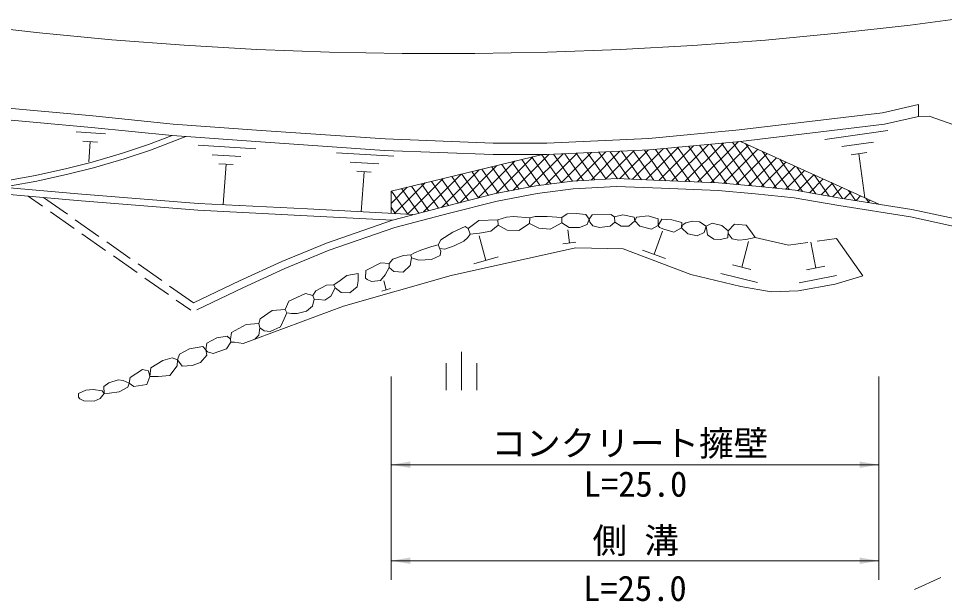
# Model space of a CAD drawing. Units: millimetres, scale not verified. Extents: x 40000 to 680000, y 20000 to 380000.
# Drawn here: x 281558 to 329740, y 230677 to 260511 of the extents above; entities that cross this region are included whole.
import ezdxf
from ezdxf.enums import TextEntityAlignment as Align

# ---------------------------------------------------------------- set-up
doc = ezdxf.new("R2010")
doc.units = ezdxf.units.MM
doc.header["$LTSCALE"] = 1000
doc.linetypes.add('CHAIN', pattern=[18.5, 12, -1.5, 3.5, -1.5])
for name, color, linetype, lineweight in [('M-BMK', 2, 'CHAIN', 13), ('M-STR-HTXT', 7, 'Continuous', 13), ('M-WORK', 1, 'Continuous', 13)]:
    doc.layers.add(name, color=color, linetype=linetype, lineweight=lineweight)
doc.styles.add('ＭＳ ゴシック', font='')
doc.styles.get('ＭＳ ゴシック').set_extended_font_data('MS Gothic')

# ---------------------------------------------------------------- blocks, each defined once
blk = doc.blocks.new('filled_arrow')
at = {"color": 0, "linetype": 'Continuous', "lineweight": -2}
blk.add_solid([(7.5, 1.25), (0, 0), (7.5, -1.25)], dxfattribs=at)

msp = doc.modelspace()

# ---------------------------------------------------------------- hatches: boundary and pattern name
at = {"layer": 'M-WORK'}
h = msp.add_hatch(dxfattribs=at)
h.set_pattern_fill('USER', color=256, style=0, pattern_type=2)
h.set_pattern_definition([(45, (302523, 251046), (-353.553, 353.553), []), (125, (302523, 251046), (-409.576, -286.788), [])])
h.paths.add_polyline_path([(300948, 251523), (308816, 253425), (309042, 253425), (314399, 253668), (319123, 254112), (326320, 250845), (324304, 251164), (321977, 251571), (319921, 251784), (317982, 251959), (315034, 252075), (312668, 252172), (310380, 252036), (308480, 251804), (306385, 251396), (303884, 250756), (302077, 250302), (300946, 250362)])

# ---------------------------------------------------------------- linework, layer by layer
at = {"layer": 'M-BMK'}
msp.add_lwpolyline([(252893, 265191), (256562, 264267), (260248, 263414), (263950, 262630), (267666, 261917), (271395, 261273), (275135, 260701), (278885, 260199), (282644, 259769), (286411, 259409), (290184, 259121), (293961, 258905), (297742, 258760), (301526, 258686), (305309, 258684), (309092, 258754), (312874, 258895), (316651, 259107), (320425, 259391), (324192, 259747), (327951, 260173), (331702, 260671), (335443, 261240), (339172, 261879)], dxfattribs=at)
at = {"layer": 'M-STR-HTXT'}
for p, q in [((300948, 241871), (300948, 231277)), ((326320, 241871), (326320, 231277)), ((300948, 237277), (326320, 237277)), ((300948, 232277), (326320, 232277))]:
    msp.add_line(p, q, dxfattribs=at)
at = {"layer": 'M-WORK'}
for p, q in [((280634, 255872), (285421, 255438)), ((326523, 255601), (328383, 256033)), ((328383, 256033), (328385, 255417)), ((285421, 255438), (289603, 255009)), ((319059, 254708), (326523, 255601)), ((326627, 255009), (328385, 255417)), ((328385, 255417), (328935, 255419)), ((328935, 255419), (351053, 247746)), ((280586, 255274), (285364, 254841)), ((289603, 255009), (294190, 254683)), ((319123, 254112), (326627, 255009)), ((284559, 254603), (286078, 254514)), ((285364, 254841), (289551, 254411)), ((288318, 253947), (289551, 254411)), ((289551, 254411), (294148, 254084)), ((294190, 254683), (300638, 254238)), ((314357, 254267), (319059, 254708)), ((323517, 254217), (326787, 254681)), ((284912, 254125), (285671, 254081)), ((285292, 254103), (285218, 253041)), ((286973, 253495), (288318, 253947)), ((288418, 253664), (290268, 254360)), ((294148, 254084), (300606, 253638)), ((300638, 254238), (306261, 254025)), ((306261, 254025), (309042, 254025)), ((309042, 254025), (314357, 254267)), ((314399, 253668), (319123, 254112)), ((319123, 254112), (326320, 250845)), ((324404, 253843), (326039, 254074)), ((285383, 253029), (286973, 253495)), ((287063, 253208), (288418, 253664)), ((290912, 253908), (293902, 253734)), ((298096, 253518), (301087, 253344)), ((300606, 253638), (306250, 253425)), ((309042, 253425), (314399, 253668)), ((324882, 253410), (325700, 253526)), ((325291, 253468), (325591, 251175)), ((284064, 252706), (285383, 253029)), ((285461, 252739), (287063, 253208)), ((291633, 253416), (293128, 253329)), ((298818, 253026), (300313, 252939)), ((300948, 251523), (308816, 253425)), ((306250, 253425), (309042, 253425)), ((282448, 252344), (284064, 252706)), ((284133, 252414), (285461, 252739)), ((291981, 252946), (292728, 252903)), ((292355, 252924), (292210, 250833)), ((299166, 252556), (299913, 252512)), ((299539, 252534), (299395, 250442)), ((281091, 252098), (282448, 252344)), ((281134, 251801), (282508, 252050)), ((282508, 252050), (284133, 252414)), ((308480, 251804), (310380, 252036)), ((310380, 252036), (312668, 252172)), ((312668, 252172), (315034, 252075)), ((315034, 252075), (317982, 251959)), ((279290, 251854), (284643, 251388)), ((300946, 250362), (300948, 251523)), ((306385, 251396), (308480, 251804)), ((308542, 251408), (310416, 251638)), ((310416, 251638), (312672, 251771)), ((312672, 251771), (315018, 251675)), ((315018, 251675), (317956, 251559)), ((317956, 251559), (319883, 251386)), ((317982, 251959), (319921, 251784)), ((319921, 251784), (321977, 251571)), ((321977, 251571), (324304, 251164)), ((279262, 251505), (284614, 251039)), ((282065, 251261), (282814, 250735)), ((282859, 251192), (284102, 250319)), ((284614, 251039), (290884, 250535)), ((284643, 251388), (290907, 250884)), ((303884, 250756), (306385, 251396)), ((306473, 251006), (308542, 251408)), ((319883, 251386), (321922, 251174)), ((321922, 251174), (324238, 250769)), ((324304, 251164), (328047, 250572)), ((290907, 250884), (296589, 250593)), ((296589, 250593), (302077, 250302)), ((301017, 250008), (303884, 250756)), ((303984, 250369), (306473, 251006)), ((324238, 250769), (327973, 250179)), ((328047, 250572), (331615, 249796)), ((283223, 250447), (284451, 249585)), ((290884, 250535), (296571, 250243)), ((296571, 250243), (301017, 250008)), ((301134, 249625), (303984, 250369)), ((306951, 250165), (306501, 250031)), ((307314, 250197), (306951, 250165)), ((308159, 250126), (307314, 250197)), ((308143, 249841), (308159, 250126)), ((308443, 250197), (308159, 250126)), ((309066, 250197), (308443, 250197)), ((309824, 250149), (309066, 250197)), ((310108, 250347), (309824, 250149)), ((309832, 249865), (309824, 250149)), ((310582, 250362), (310108, 250347)), ((311079, 250299), (310582, 250362)), ((311253, 250055), (311079, 250299)), ((311253, 250055), (311403, 250283)), ((311403, 250283), (312374, 250307)), ((312374, 250307), (312571, 250189)), ((312997, 250291), (312571, 250189)), ((312571, 250189), (312595, 249912)), ((313589, 250173), (312997, 250291)), ((313621, 249983), (313589, 250173)), ((313708, 250165), (313621, 249983)), ((314316, 250236), (313708, 250165)), ((314844, 250086), (314316, 250236)), ((314844, 249731), (314844, 250086)), ((327973, 250179), (331520, 249408)), ((284512, 250031), (285739, 249169)), ((297581, 248817), (301017, 250008)), ((297722, 248443), (301134, 249625)), ((304149, 249391), (304796, 249684)), ((304796, 249684), (304962, 249573)), ((305514, 249991), (304962, 249573)), ((306501, 250031), (305514, 249991)), ((306138, 249439), (306517, 249747)), ((306517, 249747), (306501, 250031)), ((306517, 249747), (306990, 249486)), ((307590, 249478), (308143, 249841)), ((308143, 249841), (308632, 249589)), ((308632, 249589), (309224, 249549)), ((309224, 249549), (309832, 249865)), ((309832, 249865), (310203, 249636)), ((310203, 249636), (310740, 249628)), ((310740, 249628), (311142, 249778)), ((311142, 249778), (311253, 250055)), ((311292, 249905), (311253, 250055)), ((311450, 249723), (311292, 249905)), ((311782, 249636), (311450, 249723)), ((312350, 249699), (311782, 249636)), ((312595, 249912), (312350, 249699)), ((312595, 249912), (312910, 249691)), ((312910, 249691), (313321, 249699)), ((313321, 249699), (313621, 249983)), ((313621, 249983), (313881, 249699)), ((313881, 249699), (314497, 249549)), ((314497, 249549), (314844, 249731)), ((314844, 249731), (315026, 250055)), ((314915, 249628), (314844, 249731)), ((315136, 249534), (314915, 249628)), ((315026, 250055), (315547, 250031)), ((315547, 250031), (316068, 249897)), ((316052, 249620), (315665, 249391)), ((316068, 249897), (316052, 249620)), ((316147, 249794), (316052, 249620)), ((316052, 249620), (316392, 249297)), ((316273, 249881), (316147, 249794)), ((316636, 249952), (316273, 249881)), ((316999, 249920), (316636, 249952)), ((317331, 249699), (316999, 249920)), ((317244, 249376), (317331, 249699)), ((317654, 249849), (317331, 249699)), ((317331, 249699), (317410, 249241)), ((318152, 249739), (317654, 249849)), ((318483, 249455), (318152, 249739)), ((318483, 249455), (318807, 249810)), ((318807, 249810), (319415, 249747)), ((319415, 249747), (319699, 249391)), ((284860, 249298), (286087, 248435)), ((303541, 248989), (304149, 249391)), ((304930, 249115), (304725, 248926)), ((305056, 249289), (304930, 249115)), ((304962, 249573), (305056, 249289)), ((305056, 249289), (305538, 249336)), ((305881, 247918), (305529, 249190)), ((305538, 249336), (306138, 249439)), ((306990, 249486), (307590, 249478)), ((310220, 248828), (310139, 249516)), ((314627, 248233), (315071, 249436)), ((315665, 249391), (315136, 249534)), ((316392, 249297), (316873, 249202)), ((316873, 249202), (317244, 249376)), ((317410, 249241), (317741, 249028)), ((318475, 249092), (318483, 249455)), ((318480, 249314), (318483, 249455)), ((318696, 249044), (318480, 249314)), ((319895, 249107), (319399, 248997)), ((319699, 249391), (319895, 249107)), ((319895, 249107), (321624, 248704)), ((286148, 248881), (287376, 248019)), ((295254, 247867), (297581, 248817)), ((303059, 248642), (302499, 248444)), ((303399, 248721), (303059, 248642)), ((303399, 248721), (303541, 248989)), ((303541, 248405), (303399, 248721)), ((304220, 248681), (303746, 248499)), ((304725, 248926), (304220, 248681)), ((310564, 248872), (309877, 248783)), ((317741, 249028), (318073, 249005)), ((318073, 249005), (318475, 249092)), ((319044, 248965), (318696, 249044)), ((319399, 248997), (319044, 248965)), ((319194, 247568), (319540, 248899)), ((321624, 248704), (322628, 248844)), ((323038, 247514), (322790, 248867)), ((323124, 248913), (324128, 249053)), ((325487, 247108), (324128, 249053)), ((286496, 248148), (287724, 247286)), ((295413, 247500), (297722, 248443)), ((301039, 247979), (301591, 248176)), ((301591, 248176), (301978, 248207)), ((302159, 248318), (301978, 248207)), ((301978, 248207), (302009, 248042)), ((302499, 248444), (302159, 248318)), ((303051, 247955), (303493, 248176)), ((303746, 248499), (303481, 248537)), ((303493, 248176), (303541, 248405)), ((304068, 247135), (310541, 248573)), ((310541, 248573), (313019, 248520)), ((313019, 248520), (316536, 247188)), ((315231, 248018), (314024, 248448)), ((287785, 247732), (289012, 246870)), ((293062, 246858), (295254, 247867)), ((299626, 247394), (300415, 247789)), ((300415, 247789), (300841, 247757)), ((300841, 247757), (301039, 247979)), ((300841, 247757), (300841, 247552)), ((302009, 248042), (301931, 247647)), ((302009, 248042), (302388, 247923)), ((302388, 247923), (303051, 247955)), ((306515, 248100), (305246, 247735)), ((319671, 247450), (318718, 247686)), ((293232, 246496), (295413, 247500)), ((299239, 247237), (298639, 247126)), ((299231, 246858), (299239, 247237)), ((299618, 246984), (299626, 247394)), ((300841, 247552), (300636, 247158)), ((301094, 247339), (300841, 247552)), ((301567, 247308), (301094, 247339)), ((301931, 247647), (301567, 247308)), ((316536, 247188), (319146, 246549)), ((320005, 246760), (318099, 247233)), ((323520, 247608), (322556, 247421)), ((288133, 246998), (289360, 246136)), ((290664, 245709), (293062, 246858)), ((298299, 246866), (297960, 246652)), ((298639, 247126), (298299, 246866)), ((298473, 245536), (304068, 247135)), ((299176, 246534), (299231, 246858)), ((299705, 246921), (299618, 246984)), ((299933, 246810), (299705, 246921)), ((300391, 246873), (299933, 246810)), ((300636, 247158), (300391, 246873)), ((300689, 246387), (300559, 246855)), ((324114, 247124), (322187, 246748)), ((324048, 246682), (325487, 247108)), ((289421, 246582), (290664, 245709)), ((290837, 245348), (293232, 246496)), ((296879, 246092), (297037, 246329)), ((297037, 246329), (297589, 246621)), ((297589, 246621), (297960, 246652)), ((298031, 246487), (297802, 246060)), ((297960, 246652), (298031, 246487)), ((298031, 246487), (298355, 246242)), ((298355, 246242), (298805, 246226)), ((298805, 246226), (299176, 246534)), ((300922, 246454), (300455, 246319)), ((319146, 246549), (320718, 246282)), ((320718, 246282), (322130, 246336)), ((322130, 246336), (324048, 246682)), ((289770, 245849), (290519, 245322)), ((295434, 245366), (295624, 245800)), ((295624, 245800), (296492, 246187)), ((296492, 246187), (296879, 246092)), ((296934, 245903), (296855, 245539)), ((296879, 246092), (296934, 245903)), ((297163, 245879), (296934, 245903)), ((297494, 245847), (297163, 245879)), ((297802, 246060), (297494, 245847)), ((293252, 243592), (298473, 245536)), ((294124, 244876), (294763, 245303)), ((294763, 245303), (295434, 245366)), ((295434, 245366), (295521, 245184)), ((296547, 245271), (296050, 245153)), ((296855, 245539), (296547, 245271)), ((294060, 244635), (294124, 244876)), ((295379, 244868), (295189, 244458)), ((295521, 245184), (295379, 244868)), ((295758, 245145), (295521, 245184)), ((296050, 245153), (295758, 245145)), ((292639, 244162), (293408, 244572)), ((293408, 244572), (294060, 244635)), ((294060, 244635), (294108, 244409)), ((294108, 244409), (294071, 244025)), ((294345, 244245), (294108, 244409)), ((295189, 244458), (294661, 244221)), ((291361, 243604), (291876, 243883)), ((291876, 243883), (292413, 243967)), ((292413, 243967), (292597, 243809)), ((292597, 243809), (292639, 244162)), ((292597, 243809), (292613, 243656)), ((293847, 243813), (293252, 243592)), ((294071, 244025), (293847, 243813)), ((294661, 244221), (294345, 244245)), ((290456, 243304), (291155, 243435)), ((291155, 243435), (291313, 243262)), ((291313, 243262), (291361, 243604)), ((292613, 243656), (292382, 243309)), ((292792, 243662), (292613, 243656)), ((293252, 243592), (292792, 243662)), ((289072, 242699), (289561, 242836)), ((289561, 242836), (289829, 242741)), ((289829, 242741), (289935, 243030)), ((289935, 243030), (290456, 243304)), ((291355, 242988), (291029, 242599)), ((291313, 243262), (291355, 242988)), ((291392, 243151), (291313, 243262)), ((291682, 243067), (291392, 243151)), ((292382, 243309), (291682, 243067)), ((304605, 241160), (304605, 243160)), ((288445, 242325), (289072, 242699)), ((289808, 242425), (289424, 241915)), ((289829, 242741), (289808, 242425)), ((290082, 242409), (289829, 242741)), ((290598, 242441), (290082, 242409)), ((291029, 242599), (290598, 242441)), ((303805, 241160), (303805, 242560)), ((305405, 241160), (305405, 242560)), ((287372, 241815), (288003, 242241)), ((288003, 242241), (288314, 242162)), ((288314, 242162), (288398, 241867)), ((288398, 241867), (288445, 242325)), ((288819, 241873), (288398, 241867)), ((289424, 241915), (288819, 241873)), ((285998, 241357), (286251, 241541)), ((286251, 241541), (286746, 241694)), ((286746, 241694), (287009, 241657)), ((287009, 241657), (287319, 241520)), ((287319, 241520), (287251, 241315)), ((287319, 241520), (287372, 241815)), ((287567, 241357), (287319, 241520)), ((288230, 241452), (287567, 241357)), ((288398, 241867), (288230, 241452)), ((284672, 240983), (285056, 241152)), ((284678, 240794), (284672, 240983)), ((285056, 241152), (285446, 241188)), ((285446, 241188), (285919, 241131)), ((286019, 240988), (285804, 240720)), ((285919, 241131), (286019, 240988)), ((286019, 240988), (285998, 241357)), ((286288, 240999), (286019, 240988)), ((286798, 241078), (286288, 240999)), ((287251, 241315), (286798, 241078)), ((284751, 240704), (284678, 240794)), ((284951, 240604), (284751, 240704)), ((285488, 240589), (284951, 240604)), ((285804, 240720), (285488, 240589)), ((329548, 231405), (328184, 230781))]:
    msp.add_line(p, q, dxfattribs=at)

# ---------------------------------------------------------------- block references
at = {"layer": 'M-STR-HTXT', "xscale": 133, "yscale": 133}
for p in [(300948, 237277), (300948, 232277)]:
    msp.add_blockref('filled_arrow', p, dxfattribs=at)
at = {"layer": 'M-STR-HTXT', "xscale": 133, "yscale": 133, "rotation": 180}
for p in [(326320, 237277), (326320, 232277)]:
    msp.add_blockref('filled_arrow', p, dxfattribs=at)

# ---------------------------------------------------------------- texts
at = {"layer": 'M-STR-HTXT', "style": 'ＭＳ ゴシック'}
for s, p in [('コンクリート擁壁', (306167, 238396)), ('側 溝', (311424, 233331))]:
    msp.add_text(s, height=1320, dxfattribs=at).set_placement(p, align=Align.MIDDLE_LEFT)
for p in [(313662, 235217), (313634, 229788)]:
    msp.add_text('L=25.0', height=1320, dxfattribs=at).set_placement(p, align=Align.BOTTOM_CENTER)

doc.saveas('drawing.dxf')
